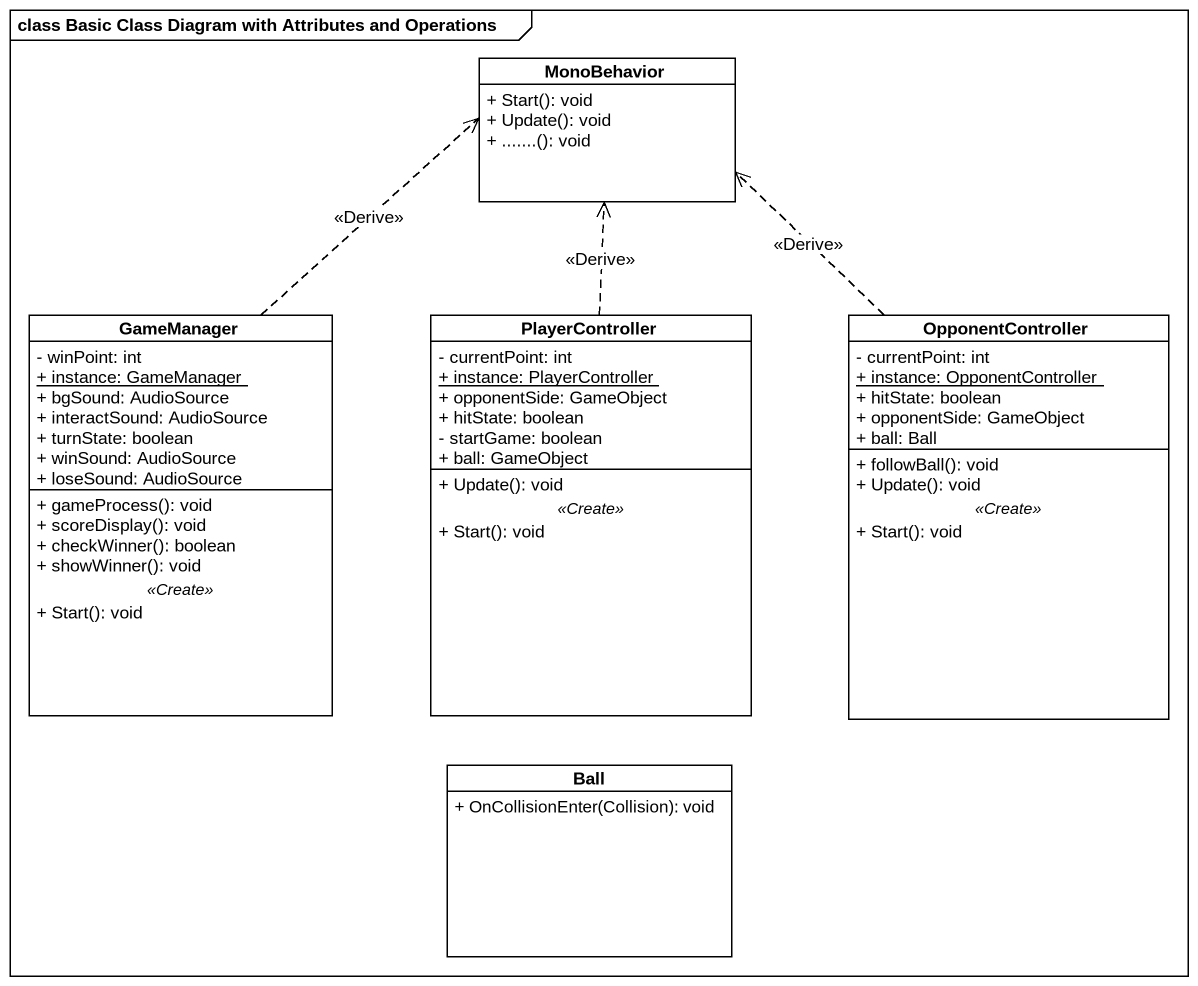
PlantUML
@startuml
mainframe class Basic Class Diagram with Attributes and Operations
hide circle
hide empty members
skinparam classAttributeIconSize 0
class MonoBehavior {
  + Start(): void
  + Update(): void
  + .......(): void
}
class GameManager {
  - winPoint: int
  {static} + instance: GameManager
  + bgSound: AudioSource
  + interactSound: AudioSource
  + turnState: boolean
  + winSound: AudioSource
  + loseSound: AudioSource
  --
  + gameProcess(): void
  + scoreDisplay(): void
  + checkWinner(): boolean
  + showWinner(): void
  .. <<Create>> ..
  + Start(): void
}
class PlayerController {
  - currentPoint: int
  {static} + instance: PlayerController
  + opponentSide: GameObject
  + hitState: boolean
  - startGame: boolean
  + ball: GameObject
  --
  + Update(): void
  .. <<Create>> ..
  + Start(): void
}
class OpponentController {
  - currentPoint: int
  {static} + instance: OpponentController
  + hitState: boolean
  + opponentSide: GameObject
  + ball: Ball
  --
  + followBall(): void
  + Update(): void
  .. <<Create>> ..
  + Start(): void
}
class Ball {
  + OnCollisionEnter(Collision): void
}
GameManager .up.> MonoBehavior : <<Derive>>
PlayerController .up.> MonoBehavior : <<Derive>>
OpponentController .up.> MonoBehavior : <<Derive>>
@enduml
